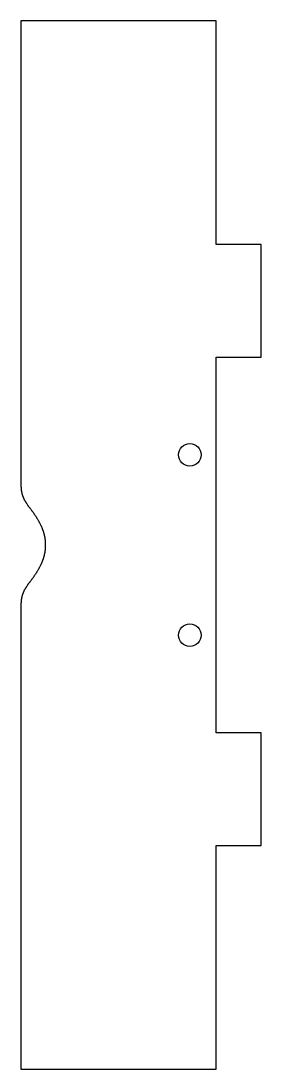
# Model space of a CAD drawing. Header units: millimetres. Extents: x -300 to -268, y -70 to 70.
import ezdxf

# ---------------------------------------------------------------- set-up
doc = ezdxf.new("R2010")
doc.units = ezdxf.units.MM
doc.layers.get('0').update_dxf_attribs({"linetype": 'CONTINUOUS'})

msp = doc.modelspace()

# ---------------------------------------------------------------- linework, layer by layer
for p, q in [((-274, 69.79), (-300, 69.79)), ((-300, 69.79), (-300, 8)), ((-274, 40), (-274, 69.79)), ((-268, 40), (-274, 40)), ((-268, 25), (-268, 40)), ((-274, -25), (-274, 25)), ((-274, 25), (-268, 25)), ((-300, -8), (-300, -69.79)), ((-268, -25), (-274, -25)), ((-268, -40), (-268, -25)), ((-274, -69.79), (-274, -40)), ((-274, -40), (-268, -40)), ((-300, -69.79), (-274, -69.79))]:
    msp.add_line(p, q)
for centre in [(-277.5, 12), (-277.5, -12)]:
    msp.add_circle(centre, 1.5)
for points in [[(-300, 8), (-300, 7.76), (-299.98, 7.31), (-299.88, 6.72), (-299.62, 6.05), (-299.14, 5.33), (-298.56, 4.6), (-297.97, 3.78), (-297.46, 2.89), (-297.09, 2.06), (-296.87, 1.3), (-296.78, 0.75), (-296.75, 0.37), (-296.75, 0.12), (-296.75, 0)], [(-296.75, 0), (-296.75, -0.12), (-296.75, -0.37), (-296.78, -0.75), (-296.87, -1.3), (-297.09, -2.06), (-297.46, -2.89), (-297.97, -3.78), (-298.56, -4.6), (-299.14, -5.33), (-299.62, -6.05), (-299.88, -6.72), (-299.98, -7.31), (-300, -7.76), (-300, -8)]]:
    msp.add_open_spline(points, degree=5)

doc.saveas('drawing.dxf')
